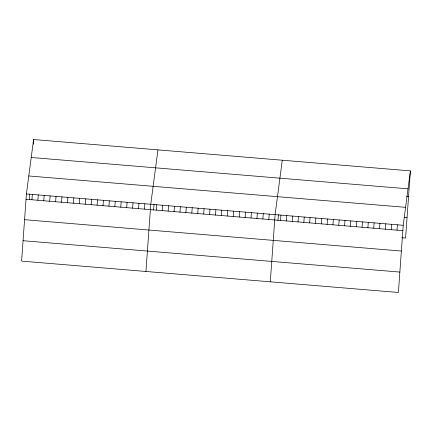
<?xml version="1.0" encoding="UTF-8"?>
<svg xmlns="http://www.w3.org/2000/svg" width="432" height="432" viewBox="0 0 432 432"><rect width="100%" height="100%" fill="white"/><g stroke="black" fill="none" stroke-linecap="round" stroke-linejoin="round"><path stroke-width="0.65" d="M26.417 193.925L21.6 261.117L398.401 292.48L403.218 225.288L410.4 170.883L33.599 139.52L26.417 193.925L403.218 225.288M29.284 199.697L29.695 193.957M33.259 144.207L33.599 139.52M31.952 199.773L32.335 194.416M37.876 200.264L38.259 194.913M43.794 200.756L44.177 195.404M49.718 201.247L50.101 195.896M55.636 201.744L56.025 196.387M61.56 202.235L61.943 196.884M67.478 202.727L67.867 197.375M73.402 203.218L73.786 197.867M79.326 203.715L79.709 198.364M85.244 204.206L85.628 198.855M91.168 204.698L91.552 199.346M97.087 205.189L97.47 199.838M103.01 205.686L103.394 200.335M108.929 206.177L109.312 200.826M114.853 206.669L115.236 201.317M120.771 207.166L121.154 201.809M126.695 207.657L127.078 202.306M132.613 208.148L132.997 202.797M138.537 208.64L138.92 203.288M144.455 209.137L144.839 203.78M145.946 271.469L150.763 204.277L157.939 149.872M153.63 210.049L154.04 204.309M156.298 210.119L156.681 204.768M162.221 210.611L162.605 205.259M168.14 211.108L168.523 205.751M174.064 211.599L174.447 206.248M179.982 212.09L180.365 206.739M185.906 212.582L186.289 207.23M191.824 213.079L192.208 207.727M197.748 213.57L198.131 208.219M203.666 214.061L204.05 208.71M209.59 214.553L209.974 209.201M215.509 215.05L215.892 209.698M221.432 215.541L221.816 210.19M227.351 216.032L227.74 210.681M233.275 216.524L233.658 211.172M239.198 217.021L239.582 211.669M245.117 217.512L245.5 212.161M251.041 218.003L251.424 212.652M256.959 218.5L257.342 213.143M262.883 218.992L263.266 213.64M268.801 219.483L269.185 214.132M270.292 281.815L275.108 214.623L282.285 160.218M277.976 220.396L278.386 214.655M280.546 220.46L280.93 215.109M286.367 220.946L286.751 215.595M292.194 221.432L292.577 216.076M298.015 221.913L298.399 216.562M303.842 222.399L304.225 217.048M309.663 222.885L310.046 217.534M315.484 223.371L315.868 218.014M321.311 223.852L321.694 218.5M327.132 224.338L327.515 218.986M332.959 224.824L333.342 219.472M338.78 225.31L339.163 219.953M344.601 225.79L344.984 220.439M350.428 226.276L350.811 220.925M356.249 226.762L356.632 221.411M362.075 227.248L362.459 221.891M367.897 227.729L368.28 222.377M373.718 228.215L374.101 222.863M379.544 228.701L379.928 223.349M385.366 229.187L385.749 223.83M391.187 229.667L391.576 224.316M397.013 230.153L397.397 224.802M410.4 170.883L405.583 238.075L401.701 237.751M31.228 157.475L408.029 188.838M406.615 196.479L408.553 196.641M28.787 175.97L405.589 207.333M404.46 217.453L407.047 217.669M26.033 199.276L402.835 230.639M24.57 219.683L401.371 251.046M23.063 240.71L399.865 272.074"/></g></svg>
